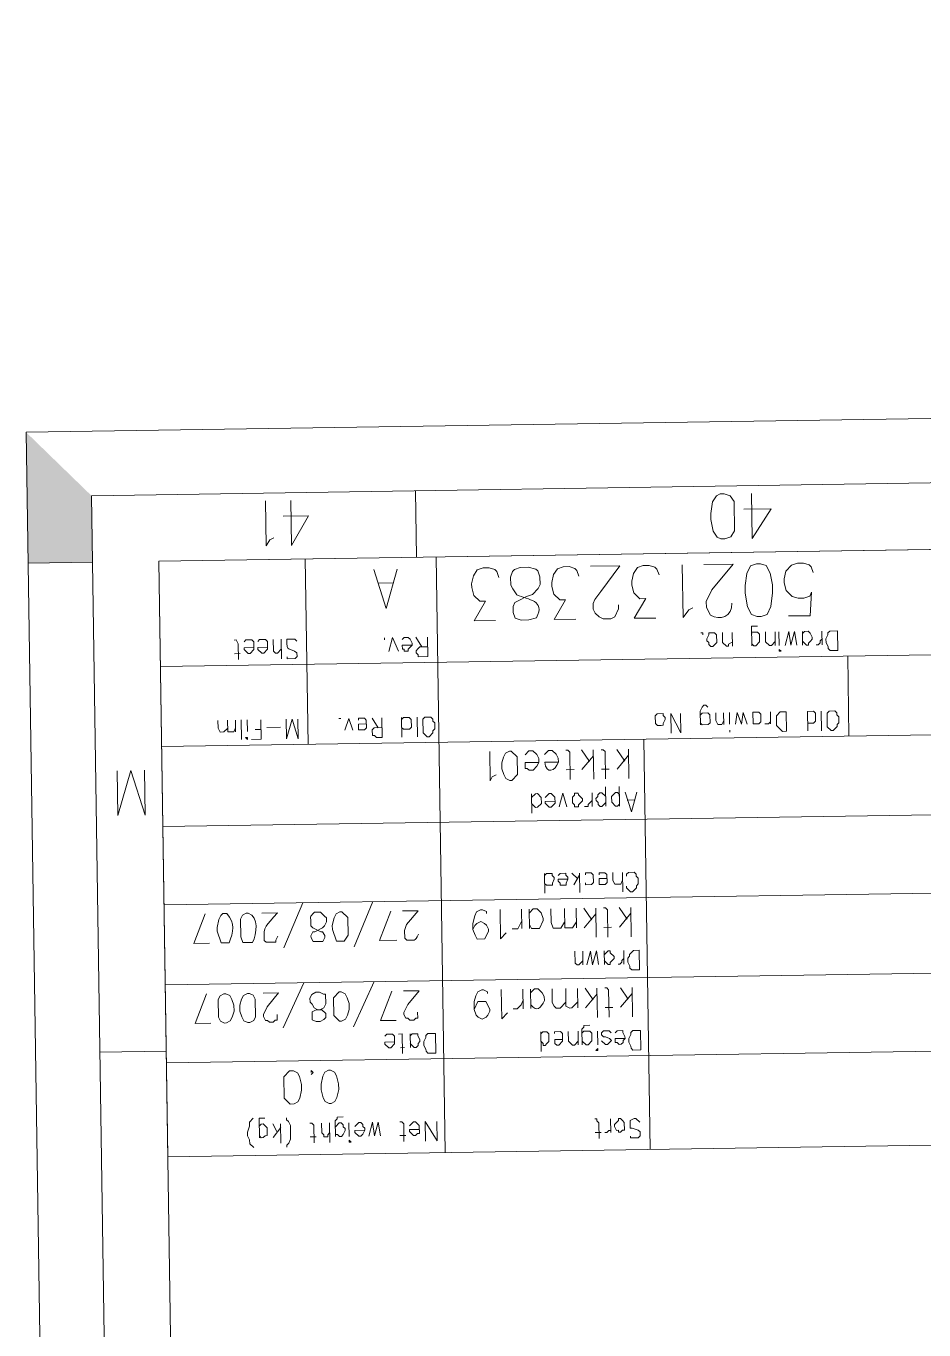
# Model space of a CAD drawing. Header units: millimetres. Extents: x -48 to 5523, y -114 to 5147.
# Drawn here: x -47.649 to -47.266, y -111.466 to -110.909 of the extents above; entities that cross this region are included whole.
import ezdxf

# ---------------------------------------------------------------- set-up
doc = ezdxf.new("R2010")
doc.units = ezdxf.units.MM
doc.layers.add('PDF_Geometry', color=7, linetype='Continuous')
doc.layers.add('PDF_Solid Fills', color=7, linetype='Continuous')

msp = doc.modelspace()

# ---------------------------------------------------------------- linework, layer by layer
at = {"layer": 'PDF_Geometry', "lineweight": 13}
for points in [[(-47.59841, -114.43133), (-47.64913, -111.08255), (-36.20711, -110.90925), (-36.15639, -114.25803)], [(-47.57134, -114.40342), (-47.62123, -111.10963), (-36.29086, -110.93802), (-36.24097, -114.23181)], [(-47.54344, -114.37466), (-47.59247, -111.13753), (-36.31876, -110.96678), (-36.26973, -114.20391)], [(-47.35092, -111.12804), (-47.34843, -111.12717), (-47.3468, -111.12464), (-47.34699, -111.11214), (-47.34869, -111.10967), (-47.35121, -111.10887), (-47.35287, -111.1089), (-47.35453, -111.10976), (-47.35615, -111.11228), (-47.35691, -111.1173), (-47.35687, -111.11979), (-47.35597, -111.12478), (-47.35426, -111.12726), (-47.35258, -111.12806)], [(-46.57373, -111.3763), (-46.57758, -111.12216), (-47.59247, -111.13753), (-47.58862, -111.39167)], [(-47.33541, -111.16114), (-47.33293, -111.16027), (-47.33131, -111.15691), (-47.33056, -111.15107), (-47.33061, -111.14773), (-47.33152, -111.14275), (-47.33324, -111.13944), (-47.33575, -111.13864), (-47.33742, -111.13867), (-47.33991, -111.13954), (-47.34152, -111.1429), (-47.34228, -111.14791), (-47.34223, -111.15124), (-47.34131, -111.15706), (-47.33959, -111.16037), (-47.33708, -111.16117)], [(-47.30282, -111.16731), (-47.30269, -111.17565), (-47.30602, -111.1757), (-47.30687, -111.17488), (-47.30688, -111.17404), (-47.30774, -111.17239), (-47.30776, -111.17072), (-47.30696, -111.16904), (-47.30697, -111.16821), (-47.30615, -111.16737)], [(-47.35605, -111.17396), (-47.35441, -111.17226), (-47.35446, -111.16893), (-47.35531, -111.16811), (-47.35781, -111.16815), (-47.3578, -111.16898), (-47.3586, -111.17066), (-47.35859, -111.17149), (-47.35775, -111.17231), (-47.35773, -111.17315), (-47.35689, -111.17397)], [(-47.32685, -111.17601), (-47.3277, -111.17519), (-47.32769, -111.17603)], [(-47.47715, -111.21246), (-47.47551, -111.21077), (-47.47552, -111.20994), (-47.4747, -111.20909), (-47.47474, -111.20659), (-47.47559, -111.20577), (-47.4756, -111.20494), (-47.47644, -111.20412), (-47.47894, -111.20415), (-47.47976, -111.205), (-47.47968, -111.21083), (-47.47798, -111.21247)], [(-47.37805, -111.20763), (-47.37721, -111.20761), (-47.37723, -111.20678), (-47.37642, -111.2051), (-47.37643, -111.20427), (-47.37728, -111.20345), (-47.37729, -111.20261), (-47.37979, -111.20265), (-47.38061, -111.2035), (-47.38056, -111.20683), (-47.37971, -111.20765)], [(-47.3248, -111.20182), (-47.32467, -111.21015), (-47.32634, -111.21018), (-47.32887, -111.20771), (-47.32894, -111.20355), (-47.32729, -111.20186)], [(-47.30467, -111.20985), (-47.30385, -111.209), (-47.30303, -111.20816), (-47.30304, -111.20732), (-47.30222, -111.20648), (-47.30226, -111.20398), (-47.30311, -111.20316), (-47.30312, -111.20232), (-47.30396, -111.2015), (-47.30646, -111.20154), (-47.30728, -111.20239), (-47.3072, -111.20822), (-47.3055, -111.20986)], [(-47.55466, -111.2128), (-47.55549, -111.21281), (-47.55464, -111.21363)], [(-47.44187, -111.23109), (-47.4394, -111.22856), (-47.43952, -111.22106), (-47.44205, -111.2186), (-47.44289, -111.21861), (-47.44454, -111.21947), (-47.44535, -111.22115), (-47.44614, -111.22366), (-47.44611, -111.22616), (-47.44524, -111.22865), (-47.44438, -111.2303), (-47.4427, -111.23111)], [(-47.41336, -111.24233), (-47.41337, -111.2415), (-47.41173, -111.23981), (-47.41174, -111.23897), (-47.41343, -111.23733), (-47.41345, -111.2365), (-47.41511, -111.23652), (-47.4151, -111.23736), (-47.41592, -111.2382), (-47.41588, -111.2407), (-47.41504, -111.24152), (-47.41502, -111.24236)], [(-47.51417, -111.2997), (-47.51333, -111.29968), (-47.51171, -111.29716), (-47.51182, -111.28966), (-47.51436, -111.2872), (-47.51519, -111.28721), (-47.51684, -111.28807), (-47.51765, -111.28975), (-47.51844, -111.29309), (-47.51841, -111.29476), (-47.51667, -111.29974)], [(-47.38743, -111.30361), (-47.3873, -111.31194), (-47.39063, -111.31199), (-47.39148, -111.31117), (-47.39149, -111.31034), (-47.39235, -111.30869), (-47.39238, -111.30702), (-47.39156, -111.30617), (-47.39157, -111.30534), (-47.38993, -111.30365)], [(-47.56364, -111.33462), (-47.56199, -111.33376), (-47.56118, -111.33208), (-47.56039, -111.32957), (-47.56043, -111.32707), (-47.5613, -111.32458), (-47.56215, -111.32293), (-47.56383, -111.32212), (-47.56467, -111.32213), (-47.56632, -111.32299), (-47.56713, -111.32467), (-47.56702, -111.33217), (-47.56616, -111.33382), (-47.56448, -111.33463)], [(-47.55365, -111.33447), (-47.55199, -111.33361), (-47.55118, -111.33193), (-47.5513, -111.32443), (-47.55216, -111.32278), (-47.55384, -111.32197), (-47.55467, -111.32198), (-47.55632, -111.32284), (-47.55713, -111.32452), (-47.55793, -111.32703), (-47.55789, -111.32953), (-47.55702, -111.33202), (-47.55616, -111.33367), (-47.55448, -111.33448)], [(-47.52365, -111.33401), (-47.522, -111.33315), (-47.52117, -111.33231), (-47.5212, -111.33064), (-47.52289, -111.329), (-47.52456, -111.32902), (-47.52624, -111.32822), (-47.5271, -111.32656), (-47.52794, -111.32574), (-47.52797, -111.32408), (-47.52716, -111.3224), (-47.52551, -111.32154), (-47.52384, -111.32151), (-47.52216, -111.32232), (-47.52133, -111.32231), (-47.52126, -111.32647), (-47.52207, -111.32815), (-47.52373, -111.32901), (-47.52539, -111.32904), (-47.52705, -111.3299), (-47.52699, -111.33323), (-47.52532, -111.33404)], [(-47.51448, -111.33387), (-47.51283, -111.33301), (-47.51202, -111.33134), (-47.51123, -111.32882), (-47.51126, -111.32632), (-47.51214, -111.32384), (-47.51299, -111.32218), (-47.51467, -111.32137), (-47.51551, -111.32139), (-47.51797, -111.32392), (-47.51785, -111.33142), (-47.51532, -111.33389)], [(-47.4744, -111.3391), (-47.47427, -111.34743), (-47.47761, -111.34748), (-47.47845, -111.34666), (-47.47847, -111.34583), (-47.47932, -111.34417), (-47.47935, -111.34251), (-47.47854, -111.34083), (-47.47855, -111.34), (-47.47773, -111.33915)], [(-47.38691, -111.33777), (-47.38678, -111.34611), (-47.39012, -111.34616), (-47.39096, -111.34534), (-47.39098, -111.3445), (-47.39183, -111.34285), (-47.39186, -111.34118), (-47.39105, -111.3395), (-47.39106, -111.33867), (-47.39024, -111.33783)], [(-47.40512, -111.34638), (-47.40513, -111.34555), (-47.40595, -111.3464)], [(-47.53478, -111.36918), (-47.53313, -111.36833), (-47.53232, -111.36665), (-47.53154, -111.3633), (-47.53158, -111.3608), (-47.53246, -111.35748), (-47.53332, -111.35583), (-47.535, -111.35502), (-47.53667, -111.35504), (-47.53913, -111.35758), (-47.53899, -111.36675), (-47.53645, -111.36921)], [(-47.51895, -111.36894), (-47.5173, -111.36809), (-47.51649, -111.36641), (-47.51571, -111.36306), (-47.51575, -111.36056), (-47.51663, -111.35724), (-47.51749, -111.35559), (-47.51917, -111.35478), (-47.52, -111.35479), (-47.52165, -111.35565), (-47.52246, -111.35733), (-47.52325, -111.36068), (-47.52321, -111.36318), (-47.52232, -111.3665), (-47.52147, -111.36815), (-47.51979, -111.36896)], [(-47.39542, -111.38124), (-47.3946, -111.3804), (-47.39377, -111.38038), (-47.39382, -111.37705), (-47.39466, -111.37623), (-47.39551, -111.37541), (-47.39634, -111.37542), (-47.39633, -111.37626), (-47.39797, -111.37795), (-47.39796, -111.37878), (-47.3971, -111.38043), (-47.39627, -111.38042), (-47.39625, -111.38125)], [(-47.51037, -111.38548), (-47.51121, -111.38466), (-47.5112, -111.3855)]]:
    msp.add_lwpolyline(points, close=True, dxfattribs=at)
for points in [[(-47.54344, -111.12762), (-47.5451, -111.12848), (-47.54673, -111.131), (-47.54702, -111.11184)], [(-47.53618, -111.11168), (-47.53589, -111.13084), (-47.52858, -111.11823), (-47.53942, -111.11839)], [(-47.48248, -111.13587), (-47.48291, -111.10754)], [(-47.33954, -111.1087), (-47.33925, -111.12786), (-47.33111, -111.11524), (-47.34277, -111.11541)], [(-47.64829, -111.13838), (-47.6208, -111.13796)], [(-47.52877, -111.21574), (-47.52997, -111.13658)], [(-47.4703, -111.38988), (-47.47415, -111.13574)], [(-47.39633, -111.15623), (-47.3963, -111.1579), (-47.39792, -111.16125), (-47.39957, -111.16211), (-47.4029, -111.16216), (-47.40458, -111.16136), (-47.40628, -111.15971), (-47.40713, -111.15806), (-47.40717, -111.15556), (-47.40636, -111.15388), (-47.40391, -111.15051), (-47.39575, -111.13955), (-47.40824, -111.13974)], [(-47.38041, -111.16182), (-47.38957, -111.16196), (-47.3847, -111.15355), (-47.3872, -111.15359), (-47.38974, -111.15113), (-47.39062, -111.14781), (-47.39065, -111.14614), (-47.38986, -111.1428), (-47.38823, -111.14027), (-47.38575, -111.1394), (-47.38325, -111.13936), (-47.38074, -111.14016), (-47.37989, -111.14098), (-47.37902, -111.14347)], [(-47.36464, -111.15742), (-47.36629, -111.15828), (-47.36874, -111.16165), (-47.36908, -111.13915)], [(-47.35709, -111.16064), (-47.35881, -111.15733), (-47.35884, -111.15483), (-47.35642, -111.14979), (-47.34742, -111.13882), (-47.35992, -111.13901)], [(-47.32375, -111.16096), (-47.31458, -111.16083), (-47.3139, -111.15081), (-47.31471, -111.15249), (-47.31719, -111.15336), (-47.31969, -111.1534), (-47.32221, -111.15261), (-47.32474, -111.15015), (-47.32563, -111.14682), (-47.32565, -111.14516), (-47.32487, -111.14181), (-47.32241, -111.13928), (-47.31992, -111.1384), (-47.31742, -111.13837), (-47.31491, -111.13916), (-47.31406, -111.13998), (-47.31319, -111.14247)], [(-47.49074, -111.14099), (-47.49548, -111.15773), (-47.50073, -111.14114)], [(-47.44873, -111.16286), (-47.4579, -111.163), (-47.45303, -111.15459), (-47.45552, -111.15463), (-47.45806, -111.15216), (-47.45895, -111.14884), (-47.45897, -111.14718), (-47.45819, -111.14383), (-47.45656, -111.14131), (-47.45407, -111.14044), (-47.45157, -111.1404), (-47.44906, -111.14119), (-47.44821, -111.14201), (-47.44734, -111.1445)], [(-47.43973, -111.15189), (-47.44144, -111.14941), (-47.44229, -111.14776), (-47.44234, -111.14443), (-47.44155, -111.14191), (-47.44073, -111.14107), (-47.43824, -111.1402), (-47.43491, -111.14015), (-47.43156, -111.14093), (-47.43072, -111.14175), (-47.42985, -111.14424), (-47.4298, -111.14757), (-47.4306, -111.14925), (-47.43307, -111.15179), (-47.43555, -111.15266), (-47.43886, -111.15437), (-47.44051, -111.15523), (-47.44132, -111.15691), (-47.44128, -111.15941), (-47.44041, -111.1619), (-47.4379, -111.16269), (-47.43457, -111.16264), (-47.43125, -111.16176)], [(-47.41457, -111.16234), (-47.42374, -111.16248), (-47.41886, -111.15407), (-47.42136, -111.15411), (-47.4239, -111.15165), (-47.42478, -111.14833), (-47.42481, -111.14666), (-47.42403, -111.14331), (-47.4224, -111.14079), (-47.41991, -111.13992), (-47.41741, -111.13988), (-47.4149, -111.14068), (-47.41405, -111.1415), (-47.41318, -111.14398)], [(-47.49231, -111.14685), (-47.49898, -111.14695)], [(-47.33939, -111.1737), (-47.33952, -111.16537), (-47.33702, -111.16533)], [(-47.31775, -111.17171), (-47.31606, -111.17335), (-47.31523, -111.17334), (-47.31524, -111.1725), (-47.31442, -111.17166), (-47.3136, -111.17081), (-47.31361, -111.16998), (-47.31447, -111.16832), (-47.31531, -111.1675), (-47.31698, -111.16753), (-47.3178, -111.16838)], [(-47.30948, -111.16742), (-47.30939, -111.17325)], [(-47.59178, -111.18253), (-46.88687, -111.17185)], [(-47.55849, -111.17952), (-47.55859, -111.17286), (-47.55945, -111.1712), (-47.56029, -111.17121)], [(-47.5519, -111.17442), (-47.55607, -111.17448), (-47.55606, -111.17532), (-47.55436, -111.17696), (-47.55353, -111.17695), (-47.55189, -111.17525), (-47.55194, -111.17192), (-47.55279, -111.1711), (-47.55529, -111.17114), (-47.55611, -111.17198)], [(-47.54607, -111.17433), (-47.55024, -111.1744), (-47.55022, -111.17523), (-47.54853, -111.17687), (-47.5477, -111.17686), (-47.54606, -111.17517), (-47.54611, -111.17183), (-47.54695, -111.17101), (-47.54945, -111.17105), (-47.55027, -111.1719)], [(-47.54022, -111.17508), (-47.54187, -111.17677), (-47.5427, -111.17678), (-47.54355, -111.17596), (-47.54362, -111.17096)], [(-47.54029, -111.17091), (-47.54016, -111.17924)], [(-47.53779, -111.17087), (-47.53446, -111.17082), (-47.53361, -111.17164)], [(-47.49611, -111.17108), (-47.49613, -111.17024)], [(-47.49021, -111.17599), (-47.49279, -111.17019), (-47.49437, -111.17605)], [(-47.48441, -111.1734), (-47.48858, -111.17346), (-47.48855, -111.17513), (-47.48772, -111.17512), (-47.48771, -111.17595), (-47.48604, -111.17592), (-47.48605, -111.17509), (-47.48441, -111.1734), (-47.48442, -111.17257), (-47.48528, -111.17091), (-47.48613, -111.17009), (-47.48779, -111.17012), (-47.48861, -111.17096)], [(-47.48023, -111.17417), (-47.48279, -111.17004)], [(-47.4778, -111.16997), (-47.47767, -111.1783), (-47.48184, -111.17836), (-47.48185, -111.17753), (-47.48269, -111.17671), (-47.48271, -111.17587), (-47.48189, -111.17503), (-47.48106, -111.17418), (-47.47773, -111.17413)], [(-47.3603, -111.16902), (-47.36031, -111.16819), (-47.36114, -111.1682)], [(-47.34775, -111.17216), (-47.3494, -111.17302), (-47.34939, -111.17385), (-47.35022, -111.17387), (-47.35191, -111.17223), (-47.35198, -111.16806)], [(-47.34781, -111.168), (-47.34772, -111.17383)], [(-47.33941, -111.17204), (-47.3394, -111.17287), (-47.33856, -111.17369), (-47.33772, -111.17368), (-47.33608, -111.17199), (-47.33613, -111.16865), (-47.33698, -111.16783), (-47.33948, -111.16787), (-47.33946, -111.1687)], [(-47.32942, -111.17188), (-47.33106, -111.17358), (-47.33189, -111.17359), (-47.33358, -111.17195), (-47.33364, -111.16778)], [(-47.32948, -111.16772), (-47.32939, -111.17355)], [(-47.32772, -111.17353), (-47.32781, -111.16769)], [(-47.32022, -111.17341), (-47.32115, -111.16759), (-47.32272, -111.17345), (-47.32365, -111.16763), (-47.32522, -111.17349)], [(-47.31773, -111.17337), (-47.31781, -111.16754)], [(-47.30943, -111.17075), (-47.31025, -111.17159), (-47.31024, -111.17243), (-47.31106, -111.17327), (-47.31189, -111.17329)], [(-47.5577, -111.17701), (-47.5602, -111.17705)], [(-47.53767, -111.17837), (-47.53766, -111.17921), (-47.53433, -111.17916), (-47.53351, -111.17831), (-47.53353, -111.17664)], [(-47.29797, -111.21225), (-47.29848, -111.17808)], [(-47.36138, -111.20737), (-47.36147, -111.20154), (-47.36066, -111.19986), (-47.35984, -111.19902), (-47.35901, -111.199), (-47.35816, -111.19982)], [(-47.59127, -111.21669), (-46.88635, -111.20601)], [(-47.56305, -111.20876), (-47.56469, -111.21045), (-47.56636, -111.21048), (-47.56722, -111.20882), (-47.56727, -111.20549)], [(-47.55972, -111.20871), (-47.56053, -111.21039), (-47.56303, -111.21043), (-47.5631, -111.20543)], [(-47.55977, -111.20538), (-47.55969, -111.21038)], [(-47.55727, -111.20534), (-47.55714, -111.21367)], [(-47.55469, -111.2103), (-47.55477, -111.2053)], [(-47.54894, -111.20521), (-47.54881, -111.21355), (-47.55298, -111.21361)], [(-47.5331, -111.20497), (-47.53298, -111.21331), (-47.5356, -111.20501), (-47.53798, -111.21338), (-47.5381, -111.20505)], [(-47.51477, -111.2047), (-47.51561, -111.20471)], [(-47.5097, -111.20962), (-47.51144, -111.20465), (-47.51303, -111.20967)], [(-47.5039, -111.20703), (-47.50724, -111.20708), (-47.5072, -111.20958), (-47.5047, -111.20954), (-47.50388, -111.2087), (-47.50393, -111.20536), (-47.50477, -111.20454), (-47.50727, -111.20458), (-47.50726, -111.20542)], [(-47.49888, -111.20862), (-47.50144, -111.20449)], [(-47.49728, -111.20443), (-47.49715, -111.21276), (-47.49965, -111.2128), (-47.50049, -111.21198), (-47.50133, -111.21199), (-47.50137, -111.20949), (-47.50055, -111.20865), (-47.49721, -111.2086)], [(-47.48882, -111.21264), (-47.48894, -111.2043)], [(-47.48888, -111.20847), (-47.48803, -111.20929), (-47.48553, -111.20925), (-47.48471, -111.20841), (-47.48476, -111.20507), (-47.48561, -111.20425), (-47.48811, -111.20429), (-47.48893, -111.20514)], [(-47.48228, -111.2042), (-47.48215, -111.21254)], [(-47.36979, -111.2025), (-47.36966, -111.21083), (-47.37396, -111.20256), (-47.37383, -111.2109)], [(-47.36139, -111.20654), (-47.36055, -111.20736), (-47.35805, -111.20732), (-47.35723, -111.20648), (-47.35728, -111.20314), (-47.35812, -111.20232), (-47.36062, -111.20236), (-47.36144, -111.20321)], [(-47.35141, -111.20556), (-47.35222, -111.20723), (-47.35388, -111.20726), (-47.35474, -111.20561), (-47.35479, -111.20227)], [(-47.35146, -111.20222), (-47.35138, -111.20722)], [(-47.34888, -111.20718), (-47.34896, -111.20218)], [(-47.34138, -111.20707), (-47.34313, -111.2021), (-47.34388, -111.20711), (-47.34563, -111.20213), (-47.34638, -111.20715)], [(-47.33888, -111.20703), (-47.33638, -111.20699), (-47.33556, -111.20615), (-47.33561, -111.20282), (-47.33646, -111.202), (-47.33896, -111.20203), (-47.33895, -111.20287)], [(-47.33896, -111.20203), (-47.33888, -111.20703), (-47.3389, -111.2062)], [(-47.33142, -111.20442), (-47.3314, -111.20609), (-47.33222, -111.20693), (-47.33389, -111.20696)], [(-47.33146, -111.20192), (-47.33139, -111.20692)], [(-47.31557, -111.20585), (-47.31555, -111.20668), (-47.31305, -111.20664), (-47.31223, -111.2058), (-47.31228, -111.20246), (-47.31313, -111.20164), (-47.31563, -111.20168), (-47.31562, -111.20251)], [(-47.3155, -111.21001), (-47.31563, -111.20168)], [(-47.3098, -111.20159), (-47.30967, -111.20992)], [(-47.54887, -111.20938), (-47.55137, -111.20942)], [(-47.54055, -111.20842), (-47.54639, -111.20851)], [(-47.34885, -111.20968), (-47.34883, -111.21052), (-47.34885, -111.20968)], [(-47.38281, -111.38855), (-47.38546, -111.21357)], [(-47.44857, -111.2287), (-47.45022, -111.22955), (-47.45103, -111.23123), (-47.45122, -111.21873)], [(-47.43031, -111.22342), (-47.43615, -111.22351), (-47.43611, -111.22601), (-47.43528, -111.22599), (-47.43443, -111.22681), (-47.43276, -111.22679), (-47.43112, -111.2251), (-47.43031, -111.22342), (-47.43034, -111.22175), (-47.4312, -111.2201), (-47.43289, -111.21846), (-47.43456, -111.21848), (-47.4362, -111.22017)], [(-47.42786, -111.22005), (-47.42622, -111.21836), (-47.42456, -111.21833), (-47.42286, -111.21997), (-47.42201, -111.22163), (-47.42198, -111.22329), (-47.42781, -111.22338)], [(-47.41687, -111.23072), (-47.41704, -111.21905), (-47.41789, -111.21823), (-47.41872, -111.21824)], [(-47.40865, -111.22309), (-47.41206, -111.21814)], [(-47.41193, -111.22647), (-47.40702, -111.22057)], [(-47.40706, -111.21807), (-47.40687, -111.23056)], [(-47.40187, -111.23049), (-47.40205, -111.21882), (-47.40289, -111.218), (-47.40373, -111.21802)], [(-47.39365, -111.22286), (-47.39706, -111.21791)], [(-47.39693, -111.22625), (-47.39202, -111.22034)], [(-47.39206, -111.21784), (-47.39187, -111.23034)], [(-47.59861, -111.2268), (-47.59832, -111.24597), (-47.60445, -111.22689), (-47.60999, -111.24614), (-47.61028, -111.22698)], [(-47.41526, -111.22652), (-47.4186, -111.22658)], [(-47.40027, -111.2263), (-47.4036, -111.22635)], [(-47.40169, -111.24215), (-47.40182, -111.23382)], [(-47.39586, -111.24207), (-47.39599, -111.23373)], [(-47.43332, -111.24513), (-47.43344, -111.2368)], [(-47.43338, -111.24097), (-47.43169, -111.24261), (-47.43086, -111.2426), (-47.42922, -111.2409), (-47.42925, -111.2384), (-47.43094, -111.23676), (-47.43178, -111.23678), (-47.43342, -111.23847)], [(-47.4234, -111.23998), (-47.42756, -111.24005), (-47.42755, -111.24088), (-47.42586, -111.24252), (-47.42502, -111.24251), (-47.42338, -111.24082), (-47.42342, -111.23832), (-47.42511, -111.23667), (-47.42595, -111.23669), (-47.42759, -111.23838)], [(-47.41836, -111.24241), (-47.42011, -111.2366), (-47.42169, -111.24246)], [(-47.40756, -111.23974), (-47.4092, -111.24143), (-47.40919, -111.24227), (-47.41086, -111.24229)], [(-47.40761, -111.23641), (-47.40753, -111.24224)], [(-47.40172, -111.24049), (-47.40336, -111.24218), (-47.40419, -111.24219), (-47.40504, -111.24137), (-47.40505, -111.24054), (-47.4059, -111.23972), (-47.40591, -111.23888), (-47.40509, -111.23804), (-47.4051, -111.23721), (-47.40428, -111.23636), (-47.40345, -111.23635), (-47.40176, -111.23799)], [(-47.39589, -111.2404), (-47.39587, -111.24123), (-47.39669, -111.24208), (-47.39753, -111.24209), (-47.39922, -111.24045), (-47.39926, -111.23795), (-47.39762, -111.23626), (-47.39678, -111.23625), (-47.39594, -111.23707), (-47.39592, -111.2379)], [(-47.38845, -111.23612), (-47.39082, -111.24449), (-47.39345, -111.2362)], [(-47.38923, -111.23947), (-47.39257, -111.23952)], [(-47.59075, -111.25085), (-46.88583, -111.24018)], [(-47.59024, -111.28418), (-46.57536, -111.26881)], [(-47.4278, -111.27922), (-47.42793, -111.27089)], [(-47.42786, -111.27505), (-47.42702, -111.27587), (-47.42452, -111.27584), (-47.42453, -111.275), (-47.42372, -111.27332), (-47.42374, -111.27249), (-47.42458, -111.27167), (-47.42459, -111.27084), (-47.42709, -111.27088), (-47.42792, -111.27172)], [(-47.41789, -111.27324), (-47.42206, -111.2733), (-47.42204, -111.27413), (-47.4212, -111.27495), (-47.42119, -111.27579), (-47.41869, -111.27575), (-47.4187, -111.27492), (-47.41789, -111.27324), (-47.4179, -111.2724), (-47.41875, -111.27158), (-47.41876, -111.27075), (-47.42126, -111.27079), (-47.42208, -111.27163)], [(-47.41372, -111.27317), (-47.41626, -111.27071)], [(-47.41535, -111.2757), (-47.41292, -111.27149)], [(-47.41293, -111.27066), (-47.4128, -111.27899)], [(-47.41037, -111.27479), (-47.41035, -111.27562), (-47.40785, -111.27558), (-47.40703, -111.27474), (-47.40708, -111.27141), (-47.40793, -111.27059), (-47.41043, -111.27062), (-47.41042, -111.27146)], [(-47.40123, -111.27298), (-47.40456, -111.27303), (-47.40452, -111.27553), (-47.40202, -111.2755), (-47.4012, -111.27465), (-47.40125, -111.27132), (-47.4021, -111.2705), (-47.4046, -111.27053), (-47.40458, -111.27137)], [(-47.39455, -111.27372), (-47.39536, -111.2754), (-47.39786, -111.27543), (-47.39871, -111.27378), (-47.39876, -111.27045)], [(-47.3946, -111.27038), (-47.39447, -111.27872)], [(-47.39284, -111.27619), (-47.39283, -111.27702), (-47.39114, -111.27867), (-47.39031, -111.27865), (-47.38866, -111.27696), (-47.38868, -111.27613), (-47.38786, -111.27528), (-47.38789, -111.27278), (-47.38874, -111.27196), (-47.38875, -111.27113), (-47.3896, -111.27031), (-47.3921, -111.27035), (-47.39292, -111.27119), (-47.39291, -111.27202)], [(-47.53913, -111.30258), (-47.53109, -111.28329)], [(-47.50913, -111.30212), (-47.50109, -111.28283)], [(-47.57083, -111.30056), (-47.57749, -111.30066), (-47.57268, -111.28808)], [(-47.56352, -111.28794), (-47.56518, -111.28797), (-47.56601, -111.28881), (-47.56681, -111.29049), (-47.5676, -111.29384), (-47.56757, -111.29551), (-47.56583, -111.30048), (-47.56333, -111.30044), (-47.5625, -111.30043)], [(-47.55435, -111.2878), (-47.55519, -111.28782), (-47.55684, -111.28868), (-47.55765, -111.29035), (-47.55753, -111.29785), (-47.55666, -111.30034), (-47.55416, -111.3003), (-47.5525, -111.30028)], [(-47.54185, -111.28762), (-47.54852, -111.28772)], [(-47.52602, -111.28738), (-47.52352, -111.28734), (-47.52183, -111.28898), (-47.52099, -111.2898), (-47.52096, -111.29147), (-47.52177, -111.29315), (-47.52259, -111.29399), (-47.5259, -111.29571), (-47.52673, -111.29572), (-47.52754, -111.2974), (-47.52752, -111.29823), (-47.52667, -111.29989), (-47.52333, -111.29984), (-47.5225, -111.29982), (-47.52169, -111.29814), (-47.5217, -111.29731), (-47.52256, -111.29566), (-47.5234, -111.29567), (-47.52675, -111.29405), (-47.5276, -111.29323)], [(-47.49084, -111.29934), (-47.49834, -111.29946), (-47.49353, -111.28688)], [(-47.48667, -111.29928), (-47.48752, -111.29846), (-47.48757, -111.29513), (-47.48677, -111.29262), (-47.48186, -111.28671), (-47.48853, -111.28681)], [(-47.4584, -111.29469), (-47.4576, -111.29301), (-47.45678, -111.29216), (-47.45512, -111.2913), (-47.45344, -111.29211), (-47.4526, -111.29293), (-47.45174, -111.29458), (-47.45173, -111.29542), (-47.45334, -111.29878), (-47.45667, -111.29883), (-47.45753, -111.29717), (-47.4584, -111.29469), (-47.45844, -111.29219), (-47.45766, -111.28884), (-47.45685, -111.28716), (-47.4552, -111.2863), (-47.45436, -111.28629), (-47.45268, -111.2871), (-47.45267, -111.28793)], [(-47.44421, -111.29614), (-47.44668, -111.29868), (-47.44686, -111.28618)], [(-47.4377, -111.28604), (-47.43757, -111.29437)], [(-47.43424, -111.29432), (-47.43437, -111.28599)], [(-47.43427, -111.29265), (-47.43341, -111.29431), (-47.43007, -111.29426), (-47.42846, -111.2909), (-47.42847, -111.29007), (-47.42934, -111.28758), (-47.43103, -111.28594), (-47.4327, -111.28596), (-47.43434, -111.28765)], [(-47.41928, -111.29159), (-47.42091, -111.29412), (-47.42424, -111.29417), (-47.42511, -111.29168), (-47.4252, -111.28585)], [(-47.41428, -111.29152), (-47.41591, -111.29404), (-47.41924, -111.29409), (-47.41937, -111.28576)], [(-47.41437, -111.28568), (-47.41424, -111.29402)], [(-47.40763, -111.29058), (-47.41104, -111.28563)], [(-47.41091, -111.29397), (-47.406, -111.28806)], [(-47.40604, -111.28556), (-47.40585, -111.29806)], [(-47.40085, -111.29798), (-47.40102, -111.28632), (-47.40187, -111.2855), (-47.4027, -111.28551)], [(-47.39263, -111.29036), (-47.39604, -111.28541)], [(-47.39591, -111.29374), (-47.391, -111.28783)], [(-47.39104, -111.28533), (-47.39085, -111.29783)], [(-47.43762, -111.29104), (-47.43924, -111.2944), (-47.44174, -111.29443)], [(-47.39924, -111.29379), (-47.40258, -111.29384)], [(-47.5417, -111.29761), (-47.54251, -111.29929), (-47.5425, -111.30013), (-47.54666, -111.30019), (-47.54751, -111.29937)], [(-47.58973, -111.31834), (-46.57484, -111.30297)], [(-47.41153, -111.30814), (-47.41317, -111.30984), (-47.414, -111.30985), (-47.41485, -111.30903), (-47.41492, -111.30403)], [(-47.41159, -111.30398), (-47.4115, -111.30981)], [(-47.40484, -111.30971), (-47.40576, -111.30389), (-47.40734, -111.30975), (-47.40826, -111.30393), (-47.40984, -111.30979)], [(-47.40234, -111.30967), (-47.40243, -111.30384)], [(-47.40236, -111.30801), (-47.40067, -111.30965), (-47.39984, -111.30963), (-47.39985, -111.3088), (-47.39821, -111.30711), (-47.39822, -111.30628), (-47.39991, -111.30463), (-47.39993, -111.3038), (-47.40076, -111.30381), (-47.4024, -111.30551)], [(-47.39409, -111.30371), (-47.394, -111.30955)], [(-47.39404, -111.30705), (-47.39486, -111.30789), (-47.39485, -111.30872), (-47.39567, -111.30957), (-47.3965, -111.30958)], [(-47.53944, -111.33675), (-47.53057, -111.31745)], [(-47.50945, -111.3363), (-47.50057, -111.31699)], [(-47.57031, -111.33472), (-47.57698, -111.33482), (-47.57217, -111.32225)], [(-47.54203, -111.33096), (-47.54199, -111.33346), (-47.54283, -111.33347), (-47.54365, -111.33431), (-47.54531, -111.33434), (-47.54616, -111.33352), (-47.54699, -111.33353), (-47.54785, -111.33188), (-47.54786, -111.33104), (-47.54625, -111.32769), (-47.54134, -111.32178), (-47.548, -111.32188)], [(-47.49115, -111.33352), (-47.49782, -111.33362), (-47.49301, -111.32105)], [(-47.48204, -111.33005), (-47.482, -111.33255), (-47.48283, -111.33256), (-47.48365, -111.33341), (-47.48532, -111.33343), (-47.48617, -111.33261), (-47.487, -111.33262), (-47.48786, -111.33097), (-47.48787, -111.33014), (-47.48625, -111.32678), (-47.48134, -111.32087), (-47.48801, -111.32097)], [(-47.45789, -111.32885), (-47.45627, -111.32549), (-47.45294, -111.32544), (-47.45122, -111.32875), (-47.45121, -111.32958), (-47.45202, -111.33126), (-47.45284, -111.33211), (-47.45449, -111.33296), (-47.45617, -111.33216), (-47.45702, -111.33134), (-47.45789, -111.32885), (-47.45794, -111.32552), (-47.45714, -111.323), (-47.45633, -111.32132), (-47.45468, -111.32047), (-47.45385, -111.32045), (-47.45217, -111.32126), (-47.45215, -111.32209)], [(-47.4437, -111.3303), (-47.44616, -111.33284), (-47.44635, -111.32034)], [(-47.43718, -111.3202), (-47.43706, -111.32853)], [(-47.43372, -111.32848), (-47.43385, -111.32015)], [(-47.42794, -111.32506), (-47.42797, -111.32339), (-47.42882, -111.32174), (-47.43052, -111.3201), (-47.43218, -111.32012), (-47.43382, -111.32182)], [(-47.41876, -111.32576), (-47.42122, -111.32829), (-47.42289, -111.32832), (-47.42374, -111.3275), (-47.4246, -111.32584), (-47.42468, -111.32001)], [(-47.41376, -111.32568), (-47.41622, -111.32822), (-47.41706, -111.32823), (-47.41874, -111.32742), (-47.41885, -111.31992)], [(-47.41385, -111.31985), (-47.41373, -111.32818)], [(-47.40711, -111.32475), (-47.41052, -111.3198)], [(-47.41039, -111.32813), (-47.40548, -111.32222)], [(-47.40552, -111.31972), (-47.40533, -111.33222)], [(-47.40033, -111.33214), (-47.40051, -111.32048), (-47.40135, -111.31966), (-47.40219, -111.31967)], [(-47.39211, -111.32452), (-47.39552, -111.31957)], [(-47.39539, -111.3279), (-47.39048, -111.32199)], [(-47.39052, -111.31949), (-47.39033, -111.33199)], [(-47.43711, -111.3252), (-47.43791, -111.32688), (-47.43956, -111.32857), (-47.44122, -111.3286)], [(-47.39873, -111.32795), (-47.40206, -111.328)], [(-47.58922, -111.35167), (-46.57434, -111.3363)], [(-47.49185, -111.3427), (-47.49601, -111.34276), (-47.496, -111.34359), (-47.49431, -111.34524), (-47.49348, -111.34522), (-47.49183, -111.34353), (-47.49189, -111.3402), (-47.49273, -111.33938), (-47.49523, -111.33942), (-47.49605, -111.34026)], [(-47.48844, -111.34765), (-47.48857, -111.33931), (-47.49023, -111.33934)], [(-47.48514, -111.3451), (-47.48523, -111.33926)], [(-47.48517, -111.34343), (-47.48348, -111.34507), (-47.48264, -111.34506), (-47.48182, -111.34421), (-47.48184, -111.34338), (-47.48102, -111.34253), (-47.48103, -111.3417), (-47.48189, -111.34005), (-47.4819, -111.33921), (-47.4844, -111.33925), (-47.48522, -111.3401)], [(-47.42928, -111.34675), (-47.42941, -111.33842)], [(-47.42934, -111.34258), (-47.4285, -111.34341), (-47.42848, -111.34424), (-47.42765, -111.34423), (-47.42683, -111.34338), (-47.42601, -111.34253), (-47.42606, -111.3392), (-47.42691, -111.33838), (-47.42857, -111.33841), (-47.42939, -111.33925)], [(-47.42019, -111.34161), (-47.42352, -111.34166), (-47.4235, -111.34333), (-47.42265, -111.34415), (-47.42182, -111.34414), (-47.42018, -111.34245), (-47.42023, -111.33911), (-47.42107, -111.33829), (-47.42357, -111.33833), (-47.42356, -111.33916)], [(-47.41351, -111.34234), (-47.41515, -111.34404), (-47.41598, -111.34405), (-47.41683, -111.34323), (-47.41768, -111.34241), (-47.41774, -111.33824)], [(-47.41357, -111.33818), (-47.41349, -111.34401)], [(-47.41182, -111.34399), (-47.41192, -111.33732), (-47.4111, -111.33647), (-47.41111, -111.33564), (-47.40861, -111.3356)], [(-47.41184, -111.34232), (-47.41015, -111.34396), (-47.40932, -111.34395), (-47.40768, -111.34226), (-47.40773, -111.33892), (-47.40857, -111.3381), (-47.41107, -111.33814), (-47.41189, -111.33899)], [(-47.40515, -111.34388), (-47.40524, -111.33805)], [(-47.40351, -111.34219), (-47.40182, -111.34383), (-47.40099, -111.34382), (-47.39935, -111.34213), (-47.40019, -111.34131), (-47.40187, -111.3405), (-47.4027, -111.34051), (-47.40355, -111.33969), (-47.40356, -111.33886), (-47.40274, -111.33801), (-47.40024, -111.33798), (-47.3994, -111.3388)], [(-47.39353, -111.34121), (-47.39769, -111.34127), (-47.39767, -111.34294), (-47.39683, -111.34293), (-47.39599, -111.34375), (-47.39515, -111.34373), (-47.39433, -111.34289), (-47.39435, -111.34205), (-47.39353, -111.34121), (-47.39354, -111.34038), (-47.3944, -111.33872), (-47.39441, -111.33789), (-47.39691, -111.33793), (-47.39773, -111.33877)], [(-47.48764, -111.34513), (-47.48931, -111.34516)], [(-47.61763, -111.3471), (-47.5893, -111.34667)], [(-47.52747, -111.35657), (-47.52665, -111.35573), (-47.5275, -111.35491), (-47.52749, -111.35574)], [(-47.552, -111.38778), (-47.5537, -111.38614), (-47.55372, -111.38447), (-47.55458, -111.38282), (-47.55461, -111.38115), (-47.55381, -111.37864), (-47.55384, -111.37697), (-47.55219, -111.37528)], [(-47.54957, -111.38358), (-47.54969, -111.37524), (-47.54719, -111.37521)], [(-47.54958, -111.38274), (-47.54874, -111.38356), (-47.5479, -111.38355), (-47.54708, -111.38271), (-47.54625, -111.38269), (-47.5463, -111.37936), (-47.54799, -111.37772), (-47.54882, -111.37773), (-47.54964, -111.37858), (-47.54963, -111.37941)], [(-47.54211, -111.38096), (-47.54382, -111.37766)], [(-47.54049, -111.37761), (-47.54036, -111.38594)], [(-47.53784, -111.38757), (-47.53785, -111.38673), (-47.53703, -111.38589), (-47.53622, -111.38421), (-47.53631, -111.37838), (-47.53717, -111.37672), (-47.53802, -111.3759), (-47.53803, -111.37507)], [(-47.5262, -111.38572), (-47.52631, -111.37822), (-47.52716, -111.3774), (-47.52799, -111.37742)], [(-47.5196, -111.38146), (-47.52042, -111.3823), (-47.52041, -111.38313), (-47.52207, -111.38316), (-47.52208, -111.38233), (-47.52293, -111.38151), (-47.52299, -111.37734)], [(-47.51966, -111.37729), (-47.51953, -111.38562)], [(-47.51707, -111.38308), (-47.51717, -111.37642), (-47.51635, -111.37557), (-47.51637, -111.37474), (-47.51387, -111.3747)], [(-47.51708, -111.38225), (-47.51625, -111.38224), (-47.51541, -111.38306), (-47.51457, -111.38305), (-47.51375, -111.3822), (-47.51294, -111.38052), (-47.51296, -111.37969), (-47.5138, -111.37887), (-47.51381, -111.37803), (-47.51466, -111.37721), (-47.51549, -111.37723), (-47.51714, -111.37892)], [(-47.51124, -111.383), (-47.51133, -111.37716)], [(-47.50461, -111.3804), (-47.50878, -111.38046), (-47.50876, -111.38129), (-47.50707, -111.38293), (-47.50624, -111.38292), (-47.50542, -111.38207), (-47.50461, -111.3804), (-47.50462, -111.37956), (-47.50547, -111.37874), (-47.50548, -111.37791), (-47.50633, -111.37709), (-47.50716, -111.3771), (-47.5088, -111.37879)], [(-47.49791, -111.38279), (-47.49883, -111.37697), (-47.50041, -111.38283), (-47.50133, -111.37701), (-47.50291, -111.38287)], [(-47.48787, -111.38514), (-47.48798, -111.37764), (-47.48883, -111.37682), (-47.48966, -111.37684)], [(-47.48128, -111.38004), (-47.48545, -111.38011), (-47.48543, -111.38094), (-47.48374, -111.38258), (-47.48291, -111.38257), (-47.48209, -111.38172), (-47.48126, -111.38171), (-47.48131, -111.37838), (-47.483, -111.37673), (-47.48383, -111.37675), (-47.48547, -111.37844)], [(-47.47383, -111.3766), (-47.47371, -111.38493), (-47.47883, -111.37667), (-47.47871, -111.385)], [(-47.40455, -111.38388), (-47.40465, -111.37721), (-47.40549, -111.37639), (-47.40551, -111.37556), (-47.40634, -111.37557)], [(-47.39962, -111.37881), (-47.3996, -111.38047), (-47.40043, -111.38048), (-47.40125, -111.38133), (-47.40209, -111.38134)], [(-47.39967, -111.37547), (-47.39959, -111.3813)], [(-47.39123, -111.38285), (-47.39122, -111.38368), (-47.38788, -111.38363), (-47.38706, -111.38278), (-47.38709, -111.38112), (-47.38793, -111.3803), (-47.39045, -111.3795), (-47.39128, -111.37951), (-47.39133, -111.37618), (-47.38968, -111.37532), (-47.38884, -111.37531), (-47.38715, -111.37695)], [(-47.54374, -111.38349), (-47.54047, -111.37927)], [(-47.5254, -111.38321), (-47.5279, -111.38325)], [(-47.48708, -111.38263), (-47.48958, -111.38267)], [(-47.40375, -111.38137), (-47.40625, -111.38141)]]:
    msp.add_lwpolyline(points, dxfattribs=at)
for points in [[(-47.43125, -111.16176), (-47.42757, -111.15397), (-47.43456, -111.15431), (-47.43973, -111.15189)], [(-47.348, -111.1555), (-47.34761, -111.16126), (-47.35298, -111.163), (-47.35709, -111.16064)], [(-47.53353, -111.17664), (-47.5367, -111.17411), (-47.53816, -111.17682), (-47.53779, -111.17087)], [(-47.42781, -111.22338), (-47.42716, -111.22866), (-47.42328, -111.22719), (-47.42198, -111.22329)], [(-47.5625, -111.30043), (-47.56073, -111.29575), (-47.55964, -111.29207), (-47.56352, -111.28794)], [(-47.5525, -111.30028), (-47.55061, -111.29647), (-47.54969, -111.2894), (-47.55435, -111.2878)], [(-47.54751, -111.29937), (-47.54787, -111.2933), (-47.54684, -111.29334), (-47.54185, -111.28762)], [(-47.5276, -111.29323), (-47.5274, -111.2882), (-47.52864, -111.29001), (-47.52602, -111.28738)], [(-47.48171, -111.29671), (-47.48324, -111.30038), (-47.48327, -111.29894), (-47.48667, -111.29928)], [(-47.43375, -111.32682), (-47.431, -111.33037), (-47.42946, -111.32811), (-47.42794, -111.32506)]]:
    msp.add_open_spline(points, degree=3, dxfattribs=at)
at = {"layer": 'PDF_Solid Fills', "lineweight": 13, "transparency": 33554559}
for points in [[(-47.64829, -111.13838), (-47.6208, -111.13796), (-47.64913, -111.08255)], [(-47.6208, -111.13796), (-47.64913, -111.08255), (-47.64829, -111.13838)], [(-47.62123, -111.10963), (-47.64913, -111.08255), (-47.64829, -111.13838)], [(-47.6208, -111.13796), (-47.62123, -111.10963), (-47.64829, -111.13838)], [(-47.62123, -111.10963), (-47.64829, -111.13838), (-47.6208, -111.13796)]]:
    msp.add_solid(points, dxfattribs=at)

doc.saveas('drawing.dxf')
